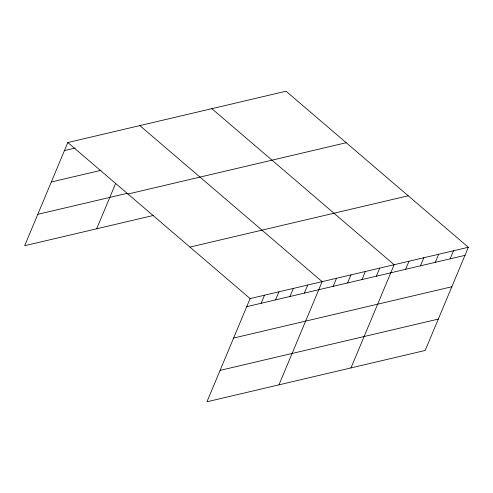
<?xml version="1.0" encoding="UTF-8"?>
<svg xmlns="http://www.w3.org/2000/svg" width="493" height="493" viewBox="0 0 493 493"><rect width="100%" height="100%" fill="white"/><g stroke="black" fill="none" stroke-linecap="round" stroke-linejoin="round"><path stroke-width="0.74" d="M468.35 247.276L250.111 298.585L206.949 401.777L425.182 350.468L468.35 247.276L286.051 91.223L67.818 142.532L24.65 245.724L153.563 215.416M96.665 228.789L115.676 183.341M261.136 303.275L264.519 295.196M275.544 299.892L278.921 291.813M289.946 296.503L293.323 288.423M304.347 293.119L307.731 285.04M278.964 384.842L322.132 281.651L139.833 125.598M333.157 286.347L336.534 278.268M347.559 282.957L350.936 274.878M361.961 279.574L365.344 271.495M376.369 276.185L379.746 268.106M350.985 367.914L394.147 264.723L211.854 108.67M405.61 269.314L408.993 261.235M420.449 265.826L423.832 257.747M435.288 262.338L438.671 254.259M450.134 258.843L453.511 250.771M64.435 150.605L75.238 148.066M51.309 181.997L100.997 170.313M37.782 214.332L127.083 193.342M127.977 194.026L346.209 142.724M189.953 247.085L408.192 195.783M246.734 306.658L464.973 255.356M233.602 338.05L451.841 286.747M220.075 370.385L438.314 319.082M67.818 142.532L250.111 298.585"/></g></svg>
